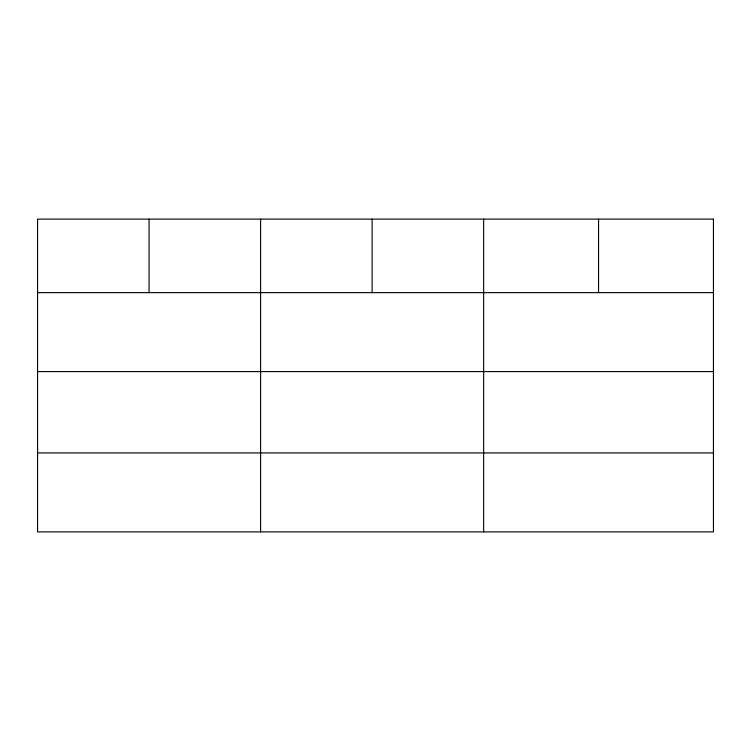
<?xml version="1.0" encoding="UTF-8"?>
<svg xmlns="http://www.w3.org/2000/svg" width="751" height="751" viewBox="0 0 751 751"><rect width="100%" height="100%" fill="white"/><g stroke="black" fill="none" stroke-linecap="round" stroke-linejoin="round"><path stroke-width="1.13" d="M37.55 292.637L713.45 292.637M37.55 371.585L713.45 371.585M37.55 452.928L713.45 452.928M598.547 219.114L598.547 292.637M483.644 219.114L483.644 531.886M372.12 219.114L372.12 292.637M260.597 219.114L260.597 531.886M149.073 219.114L149.073 292.637M713.45 219.114L37.55 219.114L37.55 531.886L713.45 531.886L713.45 219.114"/></g></svg>
